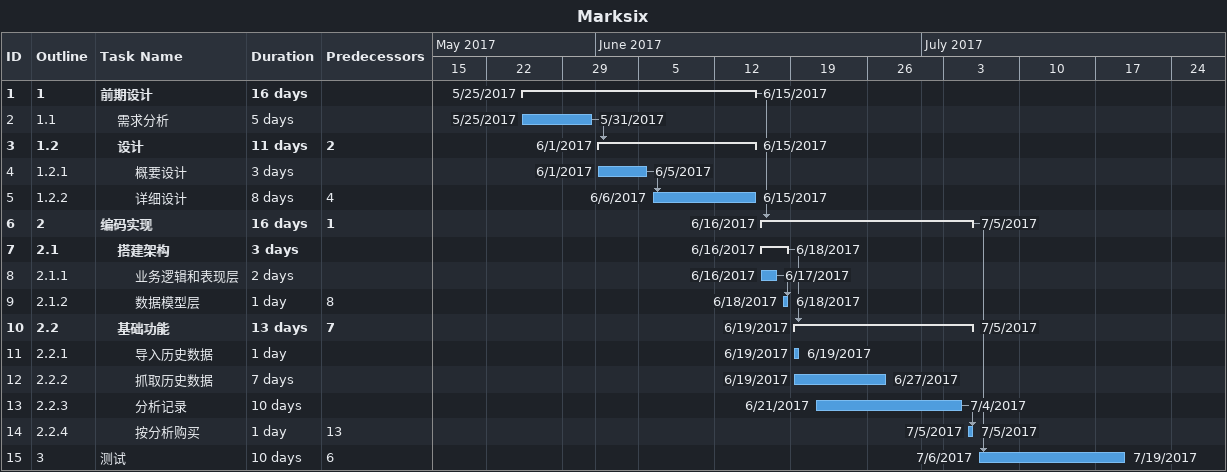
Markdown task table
Marksix

| ID | WBS | Task | Duration | Start | Finish | Predecessors |
|---|---|---|---|---|---|---|
| 1 | 1 | **前期设计** | 16d | 2017-05-25 | 2017-06-15 |  |
| 2 | 1.1 | 需求分析 | 5d | 2017-05-25 | 2017-05-31 |  |
| 3 | 1.2 | **设计** | 11d | 2017-06-01 | 2017-06-15 | 2 |
| 4 | 1.2.1 | 概要设计 | 3d | 2017-06-01 | 2017-06-05 |  |
| 5 | 1.2.2 | 详细设计 | 8d | 2017-06-06 | 2017-06-15 | 4 |
| 6 | 2 | **编码实现** | 16d | 2017-06-16 | 2017-07-05 | 1 |
| 7 | 2.1 | **搭建架构** | 3d | 2017-06-16 | 2017-06-18 |  |
| 8 | 2.1.1 | 业务逻辑和表现层 | 2d | 2017-06-16 | 2017-06-17 |  |
| 9 | 2.1.2 | 数据模型层 | 1d | 2017-06-18 | 2017-06-18 | 8 |
| 10 | 2.2 | **基础功能** | 13d | 2017-06-19 | 2017-07-05 | 7 |
| 11 | 2.2.1 | 导入历史数据 | 1d | 2017-06-19 | 2017-06-19 |  |
| 12 | 2.2.2 | 抓取历史数据 | 7d | 2017-06-19 | 2017-06-27 |  |
| 13 | 2.2.3 | 分析记录 | 10d | 2017-06-21 | 2017-07-04 |  |
| 14 | 2.2.4 | 按分析购买 | 1d | 2017-07-05 | 2017-07-05 | 13 |
| 15 | 3 | 测试 | 10d | 2017-07-06 | 2017-07-19 | 6 |
